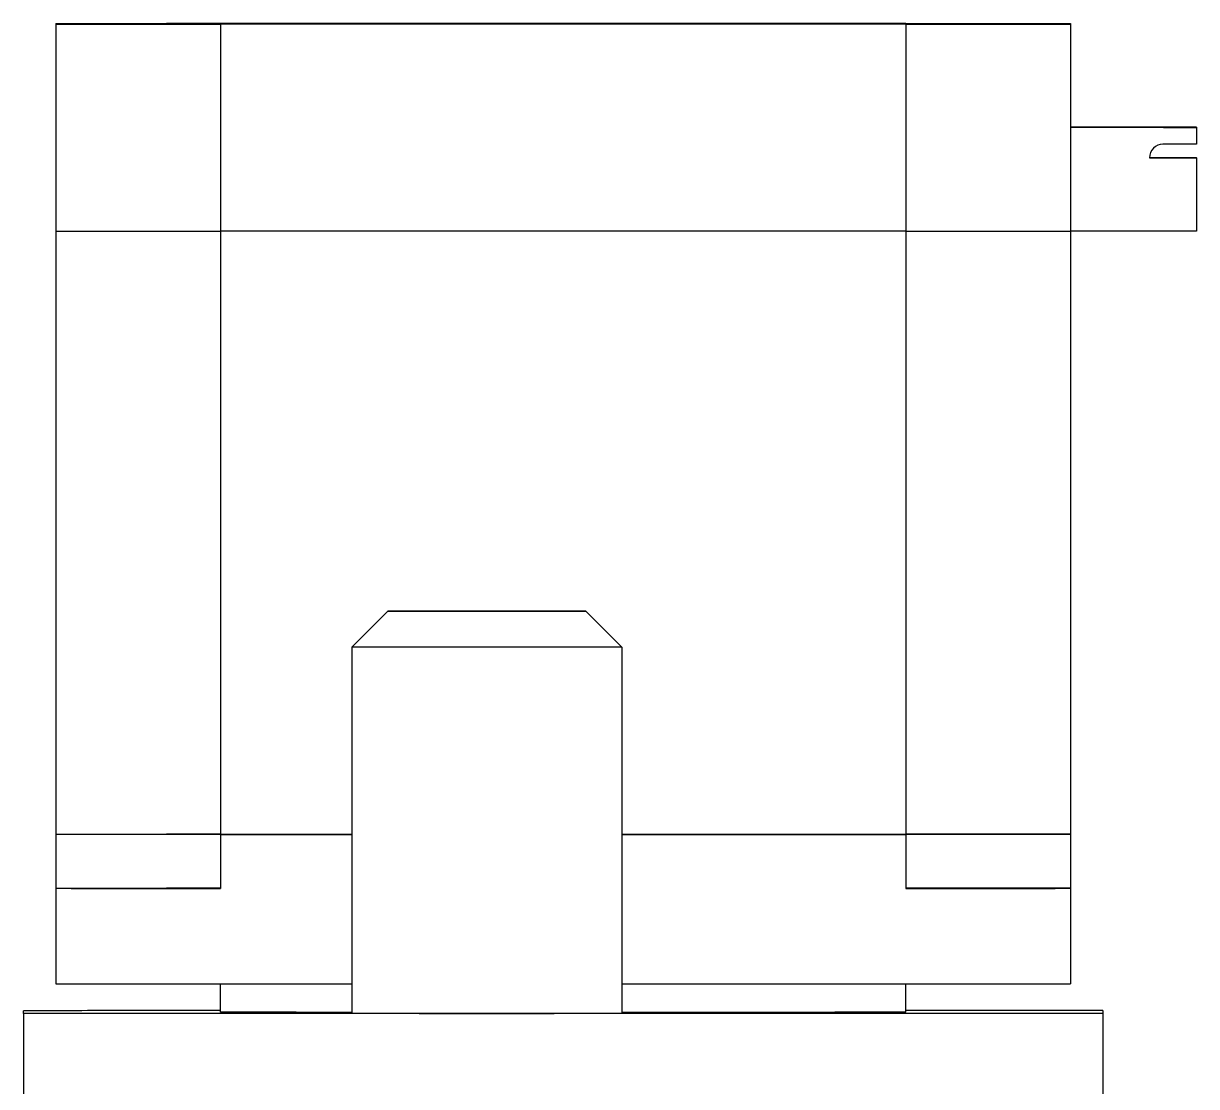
# Model space of a CAD drawing. Header units: millimetres. Extents: x 129 to 6329, y 33 to 3553.
# Drawn here: x 4510.9 to 4641.3, y 1485.1 to 1603.2 of the extents above; entities that cross this region are included whole.
import ezdxf

# ---------------------------------------------------------------- set-up
doc = ezdxf.new("R2010")
doc.units = ezdxf.units.MM
doc.layers.add('vistasIsometricas', color=255, linetype='Continuous')

msp = doc.modelspace()

# ---------------------------------------------------------------- linework, layer by layer
at = {"layer": 'vistasIsometricas', "extrusion": (0, 1, 0)}
for p, q in [((4514.479, 1603.204), (4526.779, 1603.204)), ((4514.479, 1603.204), (4514.479, 1603.14)), ((4514.479, 1603.14), (4514.479, 1580.14)), ((4514.479, 1603.14), (4526.779, 1603.14)), ((4608.979, 1603.219), (4532.779, 1603.219)), ((4532.779, 1603.219), (4532.779, 1603.209)), ((4532.779, 1603.135), (4532.779, 1603.125)), ((4532.779, 1603.125), (4532.779, 1580.125)), ((4608.979, 1603.125), (4532.779, 1603.125)), ((4608.979, 1603.219), (4608.979, 1603.209)), ((4608.979, 1603.135), (4608.979, 1603.125)), ((4608.979, 1603.125), (4608.979, 1580.125)), ((4614.979, 1603.204), (4627.279, 1603.204)), ((4614.979, 1603.14), (4627.279, 1603.14)), ((4627.279, 1603.204), (4627.279, 1603.14)), ((4627.279, 1603.14), (4627.279, 1580.14)), ((4641.279, 1591.687), (4627.279, 1591.687)), ((4641.279, 1591.657), (4627.279, 1591.657)), ((4635.879, 1591.682), (4641.279, 1591.682)), ((4641.279, 1591.662), (4635.879, 1591.662)), ((4640.125, 1591.683), (4637.612, 1591.683)), ((4637.612, 1591.661), (4640.125, 1591.661)), ((4640.431, 1591.683), (4640.125, 1591.683)), ((4640.125, 1591.682), (4640.125, 1591.683)), ((4640.125, 1591.661), (4640.431, 1591.661)), ((4640.737, 1591.683), (4640.431, 1591.683)), ((4640.431, 1591.682), (4640.431, 1591.683)), ((4640.431, 1591.661), (4640.737, 1591.661)), ((4641.279, 1591.683), (4640.737, 1591.683)), ((4640.737, 1591.682), (4640.737, 1591.683)), ((4640.737, 1591.661), (4641.279, 1591.661)), ((4641.279, 1591.687), (4641.279, 1591.683)), ((4641.279, 1591.682), (4641.279, 1591.683)), ((4641.279, 1591.682), (4641.279, 1591.662)), ((4641.279, 1591.661), (4641.279, 1591.662)), ((4641.279, 1591.661), (4641.279, 1591.657)), ((4641.279, 1591.657), (4641.279, 1589.801)), ((4641.279, 1589.801), (4637.546, 1589.801)), ((4641.279, 1588.295), (4636.038, 1588.295)), ((4636.038, 1588.293), (4641.279, 1588.293)), ((4636.039, 1588.323), (4641.279, 1588.323)), ((4636.039, 1588.321), (4641.279, 1588.321)), ((4641.279, 1588.323), (4641.279, 1588.321)), ((4641.279, 1588.295), (4641.279, 1588.321)), ((4641.279, 1588.295), (4641.279, 1588.293)), ((4641.279, 1588.293), (4641.279, 1580.157)), ((4514.479, 1580.14), (4514.479, 1513.14)), ((4514.479, 1580.14), (4526.779, 1580.14)), ((4514.479, 1580.14), (4526.779, 1580.14)), ((4532.779, 1580.125), (4532.779, 1513.125)), ((4608.979, 1580.125), (4532.779, 1580.125)), ((4608.979, 1580.125), (4532.779, 1580.125)), ((4608.979, 1580.125), (4608.979, 1513.125)), ((4614.979, 1580.14), (4627.279, 1580.14)), ((4614.979, 1580.14), (4627.279, 1580.14)), ((4641.279, 1580.157), (4627.279, 1580.157)), ((4627.279, 1580.14), (4627.279, 1513.14)), ((4551.379, 1537.92), (4547.379, 1533.92)), ((4573.379, 1537.92), (4577.379, 1533.92)), ((4547.379, 1533.92), (4547.379, 1493.251)), ((4577.379, 1533.92), (4577.379, 1493.251)), ((4514.479, 1513.14), (4526.779, 1513.14)), ((4514.479, 1513.14), (4514.479, 1507.14)), ((4514.479, 1513.14), (4526.779, 1513.14)), ((4547.379, 1513.125), (4532.779, 1513.125)), ((4532.779, 1513.125), (4547.379, 1513.125)), ((4532.779, 1513.125), (4532.779, 1507.125)), ((4608.979, 1513.125), (4577.379, 1513.125)), ((4577.379, 1513.125), (4608.979, 1513.125)), ((4608.979, 1513.125), (4608.979, 1507.125)), ((4614.979, 1513.14), (4627.279, 1513.14)), ((4627.279, 1513.14), (4614.979, 1513.14)), ((4627.279, 1513.14), (4627.279, 1507.14)), ((4514.479, 1507.14), (4526.779, 1507.14)), ((4514.479, 1507.14), (4514.479, 1507.133)), ((4514.479, 1507.133), (4514.479, 1496.533)), ((4524.479, 1507.125), (4532.779, 1507.125)), ((4608.979, 1507.125), (4617.279, 1507.125)), ((4627.279, 1507.14), (4614.979, 1507.14)), ((4627.279, 1507.133), (4627.279, 1507.14)), ((4627.279, 1507.133), (4627.279, 1496.533)), ((4524.479, 1496.525), (4547.379, 1496.525)), ((4532.779, 1493.372), (4532.779, 1496.525)), ((4577.379, 1496.525), (4617.279, 1496.525)), ((4608.979, 1493.372), (4608.979, 1496.525)), ((4510.879, 1493.218), (4510.879, 1493.526)), ((4510.879, 1493.218), (4510.879, 1483.218)), ((4532.779, 1493.54), (4526.879, 1493.54)), ((4630.879, 1493.204), (4526.879, 1493.204)), ((4630.879, 1493.54), (4608.979, 1493.54)), ((4630.879, 1493.54), (4630.879, 1493.204)), ((4630.879, 1493.204), (4630.879, 1483.204))]:
    msp.add_line(p, q, dxfattribs=at)
at = {"layer": 'vistasIsometricas', "extrusion": (-2.66667e-16, -2.93333e-30, -1)}
for centre, start_param, end_param in [((4526.779, 1603.209), 0, 1.5707963), ((4614.979, 1603.135), 3.1415927, 4.712389), ((4614.979, 1580.135), 3.1415927, 4.712389), ((4614.979, 1580.135), 3.1415927, 4.712389), ((4614.979, 1513.135), 3.1415927, 4.712389)]:
    msp.add_ellipse(centre, major_axis=(6, 0), ratio=0.0008396, start_param=start_param, end_param=end_param, dxfattribs=at)
at = {"layer": 'vistasIsometricas', "extrusion": (-2.66667e-16, 2.93333e-30, -1)}
for centre in [(4526.779, 1603.135), (4526.779, 1580.135), (4526.779, 1580.135), (4526.779, 1513.135)]:
    msp.add_ellipse(centre, major_axis=(-6, 0), ratio=0.0008396, start_param=1.5707963, end_param=3.1415927, dxfattribs=at)
at = {"layer": 'vistasIsometricas'}
for centre, major_axis, ratio, start_param, end_param in [((4614.979, 1603.209), (-6, 0), 0.0008396, 0, 1.5707963), ((4637.546, 1588.293), (1.066, 1.066), 1, 0.7853982, 2.3561945), ((4562.379, 1537.92), (-11, 0), 0.0008396, 4.712389, 10.9955743), ((4526.779, 1513.135), (-6, 0), 0.0008396, 3.1415927, 4.712389), ((4614.979, 1513.135), (6, 0), 0.0008396, 1.5707963, 3.1415927), ((4524.479, 1507.133), (-10, 0), 0.0008396, 0, 1.5707963), ((4526.779, 1507.135), (-6, 0), 0.0008396, 3.1415927, 4.712389), ((4614.979, 1507.135), (6, 0), 0.0008396, 1.5707963, 3.1415927), ((4617.279, 1507.133), (10, 0), 0.0008396, 4.712389, 6.2831853), ((4524.479, 1496.533), (-10, 0), 0.0008396, 0, 1.5707963), ((4617.279, 1496.533), (10, 0), 0.0008396, 4.712389, 6.2831853), ((4526.879, 1493.526), (16, 0), 0.0008396, 1.5707963, 3.1415927), ((4562.379, 1493.251), (-15, 0), 0.0008396, 0, 3.1415927)]:
    msp.add_ellipse(centre, major_axis=major_axis, ratio=ratio, start_param=start_param, end_param=end_param, dxfattribs=at)
at = {"layer": 'vistasIsometricas', "extrusion": (-2.13333e-16, 7.11111e-34, -1)}
msp.add_ellipse((4562.379, 1533.92), major_axis=(-15, 0), ratio=0.0008396, start_param=3.140753, end_param=6.2840249, dxfattribs=at)
at = {"layer": 'vistasIsometricas', "extrusion": (-2e-16, 0, -1)}
msp.add_ellipse((4526.879, 1493.218), major_axis=(-16, 0), ratio=0.0008396, start_param=-1.5707963, end_param=0, dxfattribs=at)
at = {"layer": 'vistasIsometricas', "extrusion": (-2.30971e-16, 1.32664e-31, -1)}
msp.add_ellipse((4570.879, 1493.372), major_axis=(-38.1, 0), ratio=0.0008396, start_param=-0.9061283, end_param=0, dxfattribs=at)
at = {"layer": 'vistasIsometricas', "extrusion": (-2.30971e-16, 2.6988e-31, -1)}
msp.add_ellipse((4570.879, 1493.372), major_axis=(-38.1, 0), ratio=0.0008396, start_param=3.1415927, end_param=4.5409467, dxfattribs=at)

doc.saveas('drawing.dxf')
